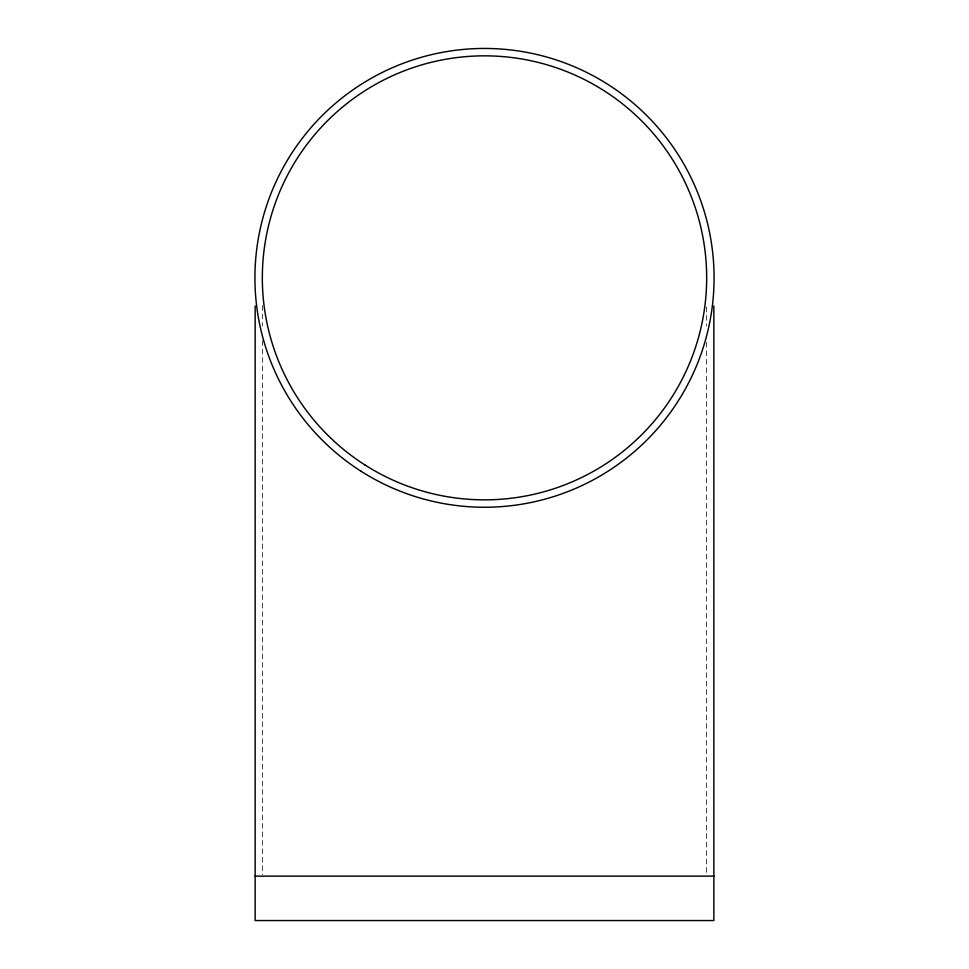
<?xml version="1.0" encoding="UTF-8"?>
<svg xmlns="http://www.w3.org/2000/svg" width="969" height="969" viewBox="0 0 969 969"><rect width="100%" height="100%" fill="white"/><g stroke="black" fill="none" stroke-linecap="round" stroke-linejoin="round"><path stroke-width="0.73" stroke-dasharray="4.84 3.63" d="M706.449 306.967L706.449 326.105M706.449 342.372L706.449 874.607M262.551 305.635L262.551 326.105M262.551 340.64L262.551 874.607"/><path stroke-width="1.45" d="M255.15 876.121L713.85 876.121M713.85 305.962L713.85 920.55L255.15 920.55L255.15 305.962M360.904 471.164A229.58 229.399 0 0 0 713.85 288.144A229.58 229.399 0 0 0 378.746 74.238A229.58 229.399 0 0 0 360.904 471.164M364.889 464.926A222.167 221.998 0 0 0 706.449 287.805A222.167 221.998 0 0 0 382.161 80.802A222.167 221.998 0 0 0 364.889 464.926"/></g></svg>
